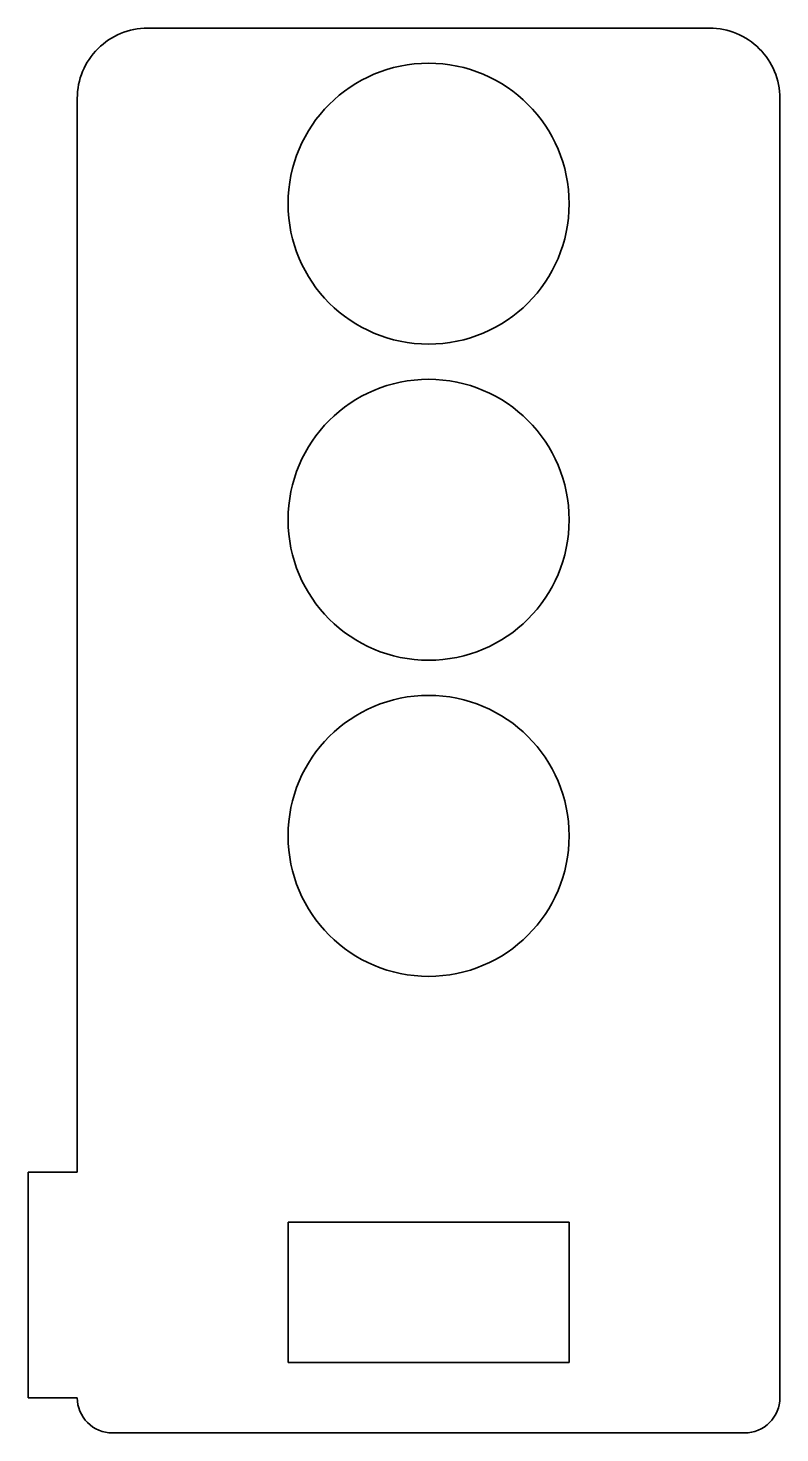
# Model space of a CAD drawing. Header units: millimetres. Extents: x 541 to 648, y 320 to 520.
import ezdxf

# ---------------------------------------------------------------- set-up
doc = ezdxf.new("R2010")
doc.units = ezdxf.units.MM

msp = doc.modelspace()

# ---------------------------------------------------------------- linework, layer by layer
at = {"color": 7, "lineweight": 35}
for p, q in [((558, 520.5), (638, 520.5)), ((548, 357.627228), (548, 510.5)), ((648, 325.5), (648, 510.5)), ((548, 357.627228), (541, 357.627228)), ((541, 357.627228), (541, 325.5)), ((578, 330.5), (578, 350.5)), ((578, 350.5), (618, 350.5)), ((618, 330.5), (618, 350.5)), ((578, 330.5), (618, 330.5)), ((548, 325.5), (541, 325.5)), ((598, 320.5), (553, 320.5)), ((598, 320.5), (643, 320.5))]:
    msp.add_line(p, q, dxfattribs=at)
for centre in [(598, 495.5), (598, 450.5), (598, 405.5)]:
    msp.add_circle(centre, 20, dxfattribs=at)
for centre, radius, start, end in [((558, 510.5), 10, 90.000003, 180.000005), ((638, 510.5), 10, 0, 90.000003), ((553, 325.5), 5, 179.999995, 269.999997), ((643, 325.5), 5, 269.999997, 360)]:
    msp.add_arc(centre, radius, start, end, dxfattribs=at)

doc.saveas('drawing.dxf')
